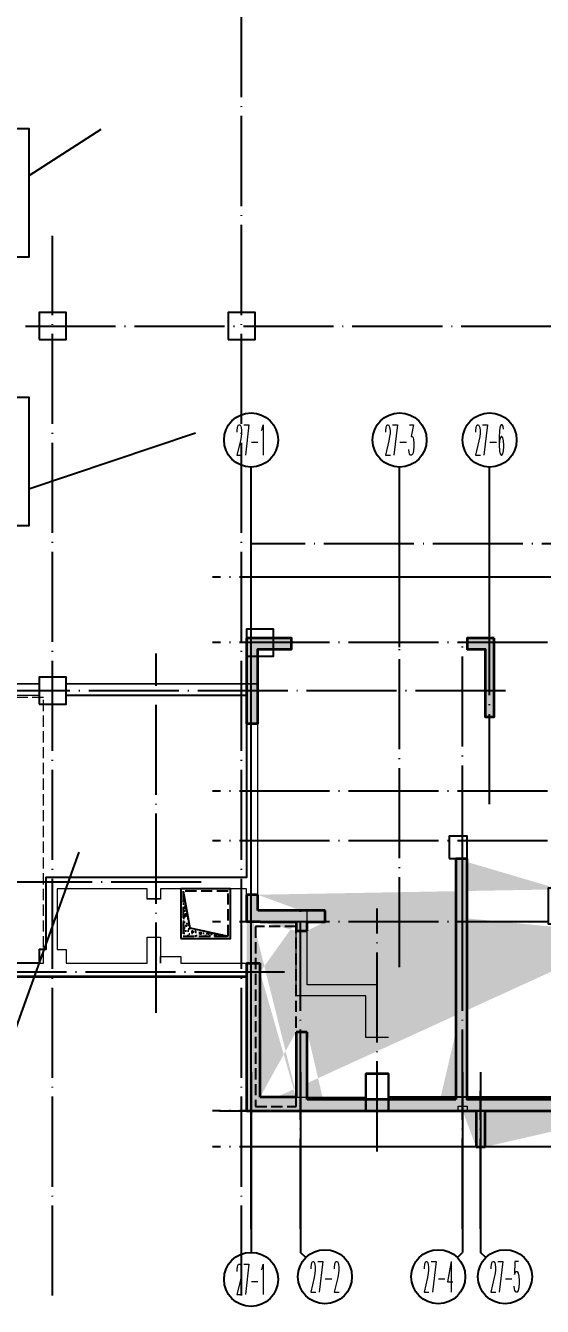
# Model space of a CAD drawing. Extents: x 115549 to 768939, y -502199 to 402497.
# Drawn here: x 383085 to 394565, y -422595 to -394149 of the extents above; entities that cross this region are included whole.
import ezdxf
from ezdxf.enums import TextEntityAlignment as Align

# ---------------------------------------------------------------- set-up
doc = ezdxf.new("R2010")
doc.units = 0
doc.header["$LTSCALE"] = 1000
doc.header["$MEASUREMENT"] = 0
for name, pattern in [('$0$DASH', [0.35, 0.25, -0.1]), ('__DASH', [0.35, 0.25, -0.1]), ('DASH', [0.35, 0.25, -0.1]), ('DOTE', [2.42, 2, -0.2, 0.02, -0.2])]:
    doc.linetypes.add(name, pattern=pattern)
for name, color, linetype in [('AXIS', 3, 'Continuous'), ('AXIS_TEXT', 7, 'Continuous'), ('COLUMN', 9, 'Continuous'), ('DOTE', 16, 'DOTE'), ('nuan', 6, 'Continuous'), ('人防集水坑', 6, 'Continuous'), ('填充', 8, 'Continuous')]:
    doc.layers.add(name, color=color, linetype=linetype)
for name, color, linetype, lineweight in [('renWALL', 8, 'Continuous', 9), ('WALL', 150, 'Continuous', 30), ('主楼剪力墙', 212, 'Continuous', 5), ('砼墙', 3, 'Continuous', 35), ('细线（U.B.）', 55, 'Continuous', 20)]:
    doc.layers.add(name, color=color, linetype=linetype, lineweight=lineweight)
doc.styles.add('_TCH_AXIS', font='COMPLEX', dxfattribs={"bigfont": 'GBCBIG'})
doc.styles.add('COMPLEX', font='COMPLEX')

# ---------------------------------------------------------------- blocks, each defined once
blk = doc.blocks.new('qiangzh3333')
at = {"layer": 'COLUMN', "color": 8}
for points in [[(503188001, 3697103396), (503188601, 3697103396), (503188601, 3697103996), (503188001, 3697103996)], [(503192201, 3697103396), (503192801, 3697103396), (503192801, 3697103996), (503192201, 3697103996)], [(503192611, 3697096367), (503193211, 3697096367), (503193211, 3697096967), (503192611, 3697096967)], [(503188001, 3697095296), (503188601, 3697095296), (503188601, 3697095896), (503188001, 3697095896)], [(503197111, 3697091867), (503197511, 3697091867), (503197511, 3697092367), (503197111, 3697092367)]]:
    blk.add_lwpolyline(points, close=True, dxfattribs=at)
for points in [[(503188601, 3697095496), (503190601, 3697095496), (503192611, 3697095496), (503192611, 3697091446), (503191051, 3697091446), (503190601, 3697091446), (503188151, 3697091446), (503188151, 3697089846), (503188001, 3697089846), (503188001, 3697089546), (503181111, 3697089546), (503181111, 3697091797), (503181111, 3697093047), (503181411, 3697093047), (503181411, 3697093297), (503181011, 3697093297), (503180301, 3697093297), (503180301, 3697095396)], [(503202211, 3697090767), (503201811, 3697090767), (503201811, 3697090667), (503199561, 3697090667), (503199561, 3697091212), (503199311, 3697091212), (503199311, 3697090417), (503201811, 3697090417), (503201811, 3697086567), (503197411, 3697086567), (503195761, 3697086567)]]:
    blk.add_lwpolyline(points, dxfattribs=at)
at = {"layer": 'renWALL', "color": 8}
for points in [[(503188001, 3697095746), (503183501, 3697095746), (503182901, 3697095746), (503182901, 3697095496), (503183351, 3697095496), (503183351, 3697093297), (503182911, 3697093297), (503182911, 3697093047), (503183601, 3697093047), (503183601, 3697095496), (503188001, 3697095496)], [(503195511, 3697088392), (503195511, 3697089067), (503193961, 3697089067), (503193961, 3697090717), (503192861, 3697090717), (503192861, 3697091346), (503192861, 3697095746), (503190601, 3697095746), (503188601, 3697095746)], [(503195761, 3697087892), (503195261, 3697087892), (503195261, 3697088817), (503193711, 3697088817), (503193711, 3697090467), (503192611, 3697090467), (503192611, 3697091196), (503191151, 3697091196), (503190701, 3697091196), (503190701, 3697091196), (503190701, 3697090971), (503190401, 3697090971), (503190401, 3697091196), (503188401, 3697091196), (503188401, 3697089846), (503188601, 3697089846), (503188601, 3697089546), (503190401, 3697089546), (503190401, 3697090121), (503190701, 3697090121), (503190701, 3697089546), (503190701, 3697089546), (503190701, 3697089696), (503191151, 3697089696), (503191151, 3697089546), (503192911, 3697089546), (503192911, 3697086567), (503195261, 3697086567)], [(503197311, 3697086267), (503197311, 3697086367), (503197511, 3697086367), (503197511, 3697086267)]]:
    blk.add_lwpolyline(points, dxfattribs=at)
at = {"layer": 'WALL', "color": 8}
for points in [[(503181011, 3697089246), (503188001, 3697089246), (503188001, 3697089246), (503188601, 3697089246), (503188601, 3697089246), (503190601, 3697089246), (503191051, 3697089246), (503192611, 3697089246), (503192611, 3697086267), (503195511, 3697086267), (503197411, 3697086267), (503201761, 3697086267), (503201761, 3697085367), (503208511, 3697085367), (503208511, 3697086217), (503209961, 3697086217), (503217811, 3697086217), (503220261, 3697086217), (503222211, 3697086217), (503233211, 3697086217), (503233211, 3697086517), (503222211, 3697086517), (503220511, 3697086517)], [(503195761, 3697086267), (503195761, 3697087092), (503195261, 3697087092), (503195261, 3697086267)]]:
    blk.add_lwpolyline(points, dxfattribs=at)
blk = doc.blocks.new('zhuloujlqtiangchong')
at = {"layer": '主楼剪力墙'}
h = blk.add_hatch(color=253, dxfattribs=at)
h.dxf.hatch_style = 1
h.paths.add_polyline_path([(813682, 572371), (813682, 570471), (813932, 570471), (813932, 572121), (814682, 572121), (814682, 572371)], flags=16)
h.paths.add_polyline_path([(826282, 566171), (826782, 566171), (826782, 566371), (826182, 566371), (825582, 566371), (825582, 566171), (826082, 566171), (826082, 564521), (826282, 564521)], flags=17)
h.paths.add_polyline_path([(822682, 567871), (822682, 568021), (824882, 568021), (824882, 568671), (824682, 568671), (824682, 568221), (822382, 568221), (822382, 567871), (822382, 567621), (822682, 567621)], flags=17)
h.paths.add_polyline_path([(822382, 573821), (822382, 572371), (821982, 572371), (821982, 572121), (822632, 572121), (822632, 573571), (823932, 573571), (824632, 573571), (824632, 571921), (824882, 571921), (824882, 573721), (824882, 574311), (827482, 574311), (827482, 573721), (827482, 571921), (827732, 571921), (827732, 573571), (828432, 573571), (829732, 573571), (829732, 572121), (830382, 572121), (830382, 572371), (829982, 572371), (829982, 573821), (828432, 573821), (827732, 573821), (827732, 574561), (824632, 574561), (824632, 573821), (823932, 573821)])
h.paths.add_polyline_path([(829982, 567871), (829982, 568221), (828382, 568221), (827682, 568221), (827682, 568521), (827482, 568521), (827482, 568021), (828382, 568021), (829682, 568021), (829682, 567871), (829682, 567621), (829982, 567621)], flags=17)
h.paths.add_polyline_path([(833382, 572121), (833782, 572121), (833782, 572371), (833182, 572371), (833182, 570621), (833382, 570621)], flags=17)
h.paths.add_polyline_path([(838482, 567771), (838482, 566171), (838682, 566171), (838682, 567771), (838882, 567771), (838882, 567971), (838582, 567971), (838282, 567971), (838282, 567771)], flags=17)
h.paths.add_polyline_path([(819182, 572371), (818582, 572371), (818582, 572121), (818982, 572121), (818982, 570621), (819182, 570621)], flags=16)
h.paths.add_polyline_path([(851082, 566171), (851582, 566171), (851582, 566371), (850982, 566371), (850382, 566371), (850382, 566171), (850882, 566171), (850882, 564521), (851082, 564521)], flags=17)
h.paths.add_polyline_path([(854782, 567871), (854782, 568221), (852482, 568221), (852482, 568671), (852282, 568671), (852282, 568021), (854482, 568021), (854482, 567871), (854482, 567621), (854782, 567621)], flags=17)
h.paths.add_polyline_path([(847182, 573821), (847182, 572371), (846782, 572371), (846782, 572121), (847432, 572121), (847432, 573571), (848732, 573571), (849432, 573571), (849432, 571921), (849682, 571921), (849682, 573721), (849682, 574361), (852282, 574361), (852282, 573721), (852282, 571921), (852532, 571921), (852532, 573571), (853232, 573571), (854532, 573571), (854532, 572121), (855182, 572121), (855182, 572371), (854782, 572371), (854782, 573821), (853232, 573821), (852532, 573821), (852532, 574611), (849432, 574611), (849432, 573821), (848732, 573821)])
h.paths.add_polyline_path([(847482, 567871), (847482, 568021), (848782, 568021), (849682, 568021), (849682, 568521), (849482, 568521), (849482, 568221), (848782, 568221), (847182, 568221), (847182, 567871), (847182, 567621), (847482, 567621)], flags=17)
h.paths.add_polyline_path([(843982, 572371), (843382, 572371), (843382, 572121), (843782, 572121), (843782, 570621), (843982, 570621)], flags=17)
h.paths.add_polyline_path([(858182, 572121), (858582, 572121), (858582, 572371), (857982, 572371), (857982, 570621), (858182, 570621)], flags=17)
h.paths.add_polyline_path([(823082, 562121), (823082, 566071)], flags=17)
edge = h.paths.add_edge_path()
edge.add_line((818582, 567471), (818332, 567471))
edge.add_line((823082, 566071), (822882, 566071))
edge.add_line((829482, 566071), (829282, 566071))
edge.add_line((834032, 567471), (833782, 567471))
edge.add_line((843382, 567471), (843132, 567471))
edge.add_line((847882, 566071), (847682, 566071))
edge.add_line((854082, 566071), (854282, 566071))
edge.add_line((858582, 567471), (858832, 567471))
edge.add_line((813932, 566671), (813682, 566671))
edge.add_line((813932, 566321), (813932, 566671))
edge.add_line((814882, 566321), (813932, 566321))
edge.add_line((815432, 566321), (814882, 566321))
edge.add_line((815432, 566071), (815432, 566321))
edge.add_line((815032, 566071), (815432, 566071))
edge.add_line((815032, 565871), (815032, 566071))
edge.add_line((814782, 565871), (815032, 565871))
edge.add_line((814782, 566071), (814782, 565871))
edge.add_line((813982, 566071), (814782, 566071))
edge.add_line((813982, 564951), (813982, 566071))
edge.add_line((813982, 562171), (813982, 564951))
edge.add_line((814782, 562171), (813982, 562171))
edge.add_line((814782, 563621), (814782, 562171))
edge.add_line((815032, 563621), (814782, 563621))
edge.add_line((815032, 562121), (815032, 563621))
edge.add_line((815382, 562121), (815032, 562121))
edge.add_line((817982, 562121), (815382, 562121))
edge.add_line((818332, 562121), (817982, 562121))
edge.add_line((818332, 563621), (818332, 562121))
edge.add_line((818332, 565821), (818332, 563621))
edge.add_line((818332, 566171), (818332, 565821))
edge.add_line((818332, 567471), (818332, 566171))
edge.add_line((862282, 561871), (863482, 561871))
edge.add_line((861782, 561871), (862282, 561871))
edge.add_line((859182, 561871), (861782, 561871))
edge.add_line((858682, 561871), (859182, 561871))
edge.add_line((858382, 561871), (858682, 561871))
edge.add_line((858382, 561071), (858382, 561871))
edge.add_line((858182, 561071), (858382, 561071))
edge.add_line((858182, 561871), (858182, 561071))
edge.add_line((854682, 561871), (858182, 561871))
edge.add_line((854182, 561871), (854682, 561871))
edge.add_line((850982, 561871), (854182, 561871))
edge.add_line((847782, 561871), (850982, 561871))
edge.add_line((847282, 561871), (847782, 561871))
edge.add_line((843782, 561871), (847282, 561871))
edge.add_line((843782, 561071), (843782, 561871))
edge.add_line((843582, 561071), (843782, 561071))
edge.add_line((843582, 561871), (843582, 561071))
edge.add_line((843282, 561871), (843582, 561871))
edge.add_line((842782, 561871), (843282, 561871))
edge.add_line((840182, 561871), (842782, 561871))
edge.add_line((839682, 561871), (840182, 561871))
edge.add_line((837482, 561871), (839682, 561871))
edge.add_line((836982, 561871), (837482, 561871))
edge.add_line((834382, 561871), (836982, 561871))
edge.add_line((833882, 561871), (834382, 561871))
edge.add_line((833582, 561871), (833882, 561871))
edge.add_line((833582, 561071), (833582, 561871))
edge.add_line((833382, 561071), (833582, 561071))
edge.add_line((833382, 561871), (833382, 561071))
edge.add_line((829882, 561871), (833382, 561871))
edge.add_line((829532, 561871), (829882, 561871))
edge.add_line((829532, 560971), (829532, 561871))
edge.add_line((822882, 560971), (829532, 560971))
edge.add_line((822882, 561871), (822882, 560971))
edge.add_line((822482, 561871), (822882, 561871))
edge.add_line((818982, 561871), (822482, 561871))
edge.add_line((818982, 561071), (818982, 561871))
edge.add_line((818782, 561071), (818982, 561071))
edge.add_line((818782, 561871), (818782, 561071))
edge.add_line((818482, 561871), (818782, 561871))
edge.add_line((817982, 561871), (818482, 561871))
edge.add_line((815382, 561871), (817982, 561871))
edge.add_line((814882, 561871), (815382, 561871))
edge.add_line((813682, 561871), (814882, 561871))
edge.add_line((813682, 566671), (813682, 561871))
edge.add_line((822882, 566071), (822882, 562121))
edge.add_line((822882, 562121), (822482, 562121))
edge.add_line((822482, 562121), (818882, 562121))
edge.add_line((818882, 562121), (818582, 562121))
edge.add_line((818582, 562121), (818582, 563621))
edge.add_line((818582, 563621), (818582, 565821))
edge.add_line((818582, 565821), (818582, 566171))
edge.add_line((818582, 566171), (818582, 567471))
edge.add_line((843132, 567471), (843132, 566171))
edge.add_line((843132, 566171), (843132, 565821))
edge.add_line((843132, 565821), (843132, 563621))
edge.add_line((843132, 563621), (843132, 562121))
edge.add_line((843132, 562121), (842782, 562121))
edge.add_line((842782, 562121), (840182, 562121))
edge.add_line((840182, 562121), (839782, 562121))
edge.add_line((839782, 562121), (839782, 563621))
edge.add_line((839782, 563621), (839582, 563621))
edge.add_line((839582, 563621), (839582, 562121))
edge.add_line((839582, 562121), (837582, 562121))
edge.add_line((837582, 562121), (837582, 563621))
edge.add_line((837582, 563621), (837382, 563621))
edge.add_line((837382, 563621), (837382, 562121))
edge.add_line((837382, 562121), (836982, 562121))
edge.add_line((836982, 562121), (834382, 562121))
edge.add_line((834382, 562121), (834032, 562121))
edge.add_line((834032, 562121), (834032, 563621))
edge.add_line((834032, 563621), (834032, 565821))
edge.add_line((834032, 565821), (834032, 566171))
edge.add_line((834032, 566171), (834032, 567471))
edge.add_line((858832, 566171), (858832, 567471))
edge.add_line((833782, 567471), (833782, 566171))
edge.add_line((833782, 566171), (833782, 565821))
edge.add_line((833782, 565821), (833782, 563621))
edge.add_line((833782, 563621), (833782, 562121))
edge.add_line((833782, 562121), (833482, 562121))
edge.add_line((833482, 562121), (829882, 562121))
edge.add_line((829882, 562121), (829482, 562121))
edge.add_line((829482, 562121), (829482, 566071))
edge.add_line((858832, 565821), (858832, 566171))
edge.add_line((858832, 563621), (858832, 565821))
edge.add_line((859182, 562121), (858832, 562121))
edge.add_line((858832, 562121), (858832, 563621))
edge.add_line((861782, 562121), (859182, 562121))
edge.add_line((862132, 563621), (862132, 562121))
edge.add_line((862132, 562121), (861782, 562121))
edge.add_line((862382, 563621), (862132, 563621))
edge.add_line((862382, 562171), (862382, 563621))
edge.add_line((863182, 562171), (862382, 562171))
edge.add_line((863182, 566071), (863182, 562171))
edge.add_line((862382, 566071), (863182, 566071))
edge.add_line((862382, 565871), (862382, 566071))
edge.add_line((862132, 565871), (862382, 565871))
edge.add_line((862132, 566071), (862132, 565871))
edge.add_line((861732, 566071), (862132, 566071))
edge.add_line((861732, 566321), (861732, 566071))
edge.add_line((862282, 566321), (861732, 566321))
edge.add_line((863232, 566321), (862282, 566321))
edge.add_line((863232, 566671), (863232, 566321))
edge.add_line((863232, 567871), (863232, 566671))
edge.add_line((863232, 568121), (863232, 567871))
edge.add_line((863482, 568121), (863232, 568121))
edge.add_line((863482, 568021), (863482, 568121))
edge.add_line((865982, 568021), (863482, 568021))
edge.add_line((865982, 572971), (865982, 568021))
edge.add_line((863482, 572971), (865982, 572971))
edge.add_line((863482, 572271), (863482, 572971))
edge.add_line((863482, 570471), (863482, 572271))
edge.add_line((863482, 569321), (863482, 570471))
edge.add_line((863232, 569321), (863482, 569321))
edge.add_line((863232, 570471), (863232, 569321))
edge.add_line((863232, 572121), (863232, 570471))
edge.add_line((862482, 572121), (863232, 572121))
edge.add_line((862482, 572371), (862482, 572121))
edge.add_line((863232, 572371), (862482, 572371))
edge.add_line((863232, 573221), (863232, 572371))
edge.add_line((866232, 573221), (863232, 573221))
edge.add_line((866232, 567771), (866232, 573221))
edge.add_line((863482, 567771), (866232, 567771))
edge.add_line((863482, 566671), (863482, 567771))
edge.add_line((863482, 566171), (863482, 566671))
edge.add_line((863482, 561871), (863482, 566171))
edge.add_line((858582, 567471), (858582, 566171))
edge.add_line((858582, 566171), (858582, 565821))
edge.add_line((858582, 565821), (858582, 563621))
edge.add_line((858582, 563621), (858582, 562121))
edge.add_line((858582, 562121), (858282, 562121))
edge.add_line((858282, 562121), (854682, 562121))
edge.add_line((854682, 562121), (854282, 562121))
edge.add_line((854282, 562121), (854282, 566071))
edge.add_line((854082, 566071), (854082, 562121))
edge.add_line((854082, 562121), (850982, 562121))
edge.add_line((850982, 562121), (847882, 562121))
edge.add_line((847882, 562121), (847882, 566071))
edge.add_line((847682, 566071), (847682, 562121))
edge.add_line((847682, 562121), (847282, 562121))
edge.add_line((847282, 562121), (843682, 562121))
edge.add_line((843682, 562121), (843382, 562121))
edge.add_line((843382, 562121), (843382, 563621))
edge.add_line((843382, 563621), (843382, 565821))
edge.add_line((843382, 565821), (843382, 566171))
edge.add_line((843382, 566171), (843382, 567471))
edge.add_line((837982, 572121), (838482, 572121))
edge.add_line((838482, 572121), (838482, 570471))
edge.add_line((838482, 570471), (838682, 570471))
edge.add_line((838682, 570471), (838682, 572121))
edge.add_line((838682, 572121), (839482, 572121))
edge.add_line((839482, 572121), (839482, 572371))
edge.add_line((839482, 572371), (838582, 572371))
edge.add_line((838582, 572371), (837982, 572371))
edge.add_line((829282, 566071), (829282, 561871))
h = blk.add_hatch(color=253, dxfattribs=at)
h.dxf.hatch_style = 1
h.paths.add_polyline_path([(813982, 566071), (813982, 566071), (814782, 566071), (814782, 565871), (815032, 565871), (815032, 566071), (815432, 566071), (815432, 566321), (813932, 566321), (813932, 566671), (813682, 566671), (813682, 566071)])
h.paths.add_polyline_path([(858582, 564221), (858832, 564221), (858832, 567471), (858582, 567471)])
h.paths.add_polyline_path([(833782, 565021), (834032, 565021), (834032, 567471), (833782, 567471)])
h.paths.add_polyline_path([(834032, 563821), (833782, 563821), (833782, 562121), (829482, 562121), (829482, 566071), (829282, 566071), (829282, 561871), (829282, 561871), (829282, 561871), (829282, 561221), (823132, 561221), (823132, 562121), (823082, 562121), (823082, 566071), (822882, 566071), (822882, 562121), (818582, 562121), (818582, 567471), (818332, 567471), (818332, 562121), (815032, 562121), (815032, 563621), (814782, 563621), (814782, 562171), (813982, 562171), (813982, 565151), (813682, 565151), (813682, 561871), (818782, 561871), (818782, 561071), (818982, 561071), (818982, 561871), (822882, 561871), (822882, 560971), (829532, 560971), (829532, 561871), (833382, 561871), (833382, 561071), (833582, 561071), (833582, 561871), (843582, 561871), (843582, 561071), (843782, 561071), (843782, 561871), (858182, 561871), (858182, 561071), (858382, 561071), (858382, 561871), (863482, 561871), (863482, 567771), (866232, 567771), (866232, 573221), (863232, 573221), (863232, 572371), (862482, 572371), (862482, 572121), (863232, 572121), (863232, 569321), (863482, 569321), (863482, 572971), (865982, 572971), (865982, 568021), (863482, 568021), (863482, 568121), (863232, 568121), (863232, 566321), (861732, 566321), (861732, 566071), (862132, 566071), (862132, 565871), (862382, 565871), (862382, 566071), (863182, 566071), (863182, 562171), (862382, 562171), (862382, 563621), (862132, 563621), (862132, 562121), (858832, 562121), (858832, 563521), (858582, 563521), (858582, 562121), (854282, 562121), (854282, 566071), (854082, 566071), (854082, 562121), (847882, 562121), (847882, 566071), (847682, 566071), (847682, 562121), (843382, 562121), (843382, 567471), (843132, 567471), (843132, 562121), (839782, 562121), (839782, 563621), (839582, 563621), (839582, 562121), (837582, 562121), (837582, 563621), (837382, 563621), (837382, 562121), (834032, 562121)])
at = {"layer": '主楼剪力墙', "color": 253}
for points in [[(813682, 565151), (813682, 561871), (814882, 561871), (815382, 561871), (817982, 561871), (818482, 561871), (818782, 561871), (818782, 561071), (818982, 561071), (818982, 561871), (822482, 561871)], [(822482, 562121), (818882, 562121), (818582, 562121), (818582, 563621), (818582, 565821), (818582, 566171), (818582, 567471), (818332, 567471), (818332, 566171), (818332, 565821), (818332, 563621), (818332, 562121), (817982, 562121), (815382, 562121), (815032, 562121), (815032, 563621), (814782, 563621), (814782, 562171), (813982, 562171), (813982, 564951), (813982, 565151)], [(814449, 566071), (814782, 566071), (814782, 565871), (815032, 565871), (815032, 566071), (815432, 566071), (815432, 566321), (814882, 566321), (813932, 566321), (813932, 566671), (813682, 566671), (813682, 566071)]]:
    blk.add_lwpolyline(points, dxfattribs=at)
blk = doc.blocks.new('asdfqwer')
at = {"ltscale": 10}
h = blk.add_hatch(dxfattribs=at)
h.set_pattern_fill('AR-SAND', color=6, scale=50, style=0)
h.set_pattern_definition([(37.5, (0, 0), (-4.000078, 122.35331), [0, -96.52, 0, -107.95, 0, -103.1875]), (7.5, (0, 0), (112.38082, 179.206275), [0, -52.07, 0, -86.995, 0, -33.3375]), (327.5, (-78.1, 0), (197.748093, 0.359296), [0, -31.75, 0, -114.3, 0, -149.225]), (317.5, (-78.1, 0), (190.889113, 55.73233), [0, -15.875, 0, -74.93, 0, -85.725])])
h.paths.add_polyline_path([(477311, 229084), (476311, 229084), (476311, 228084), (476458, 228897)])
at = {"color": 6}
for p, q in [((476458, 228897), (477311, 229084)), ((476311, 228084), (476458, 228897))]:
    blk.add_line(p, q, dxfattribs=at)
blk.add_lwpolyline([(476261, 229134), (477361, 229134), (477361, 228034), (476261, 228034)], close=True, dxfattribs=at)
at = {"color": 6, "linetype": 'DASH'}
blk.add_lwpolyline([(476311, 229084), (477311, 229084), (477311, 228084), (476311, 228084)], close=True, dxfattribs=at)
blk = doc.blocks.new('_AXISO')
blk.add_circle((0, 0), 0.5)
at = {"layer": 'AXIS_TEXT', "style": 'COMPLEX', "width": 1.041667}
blk.add_attdef('A', text='', height=0.56, dxfattribs=at).set_placement((-0.25, -0.28), (0.25, -0.28), align=Align.FIT)
blk = doc.blocks.new('27-1')
at = {"layer": 'AXIS'}
for p, q in [((2250907, -972078), (2250907, -976078)), ((2252007, -972078), (2252007, -976078)), ((2255607, -972078), (2255607, -976078)), ((2256007, -972078), (2256007, -976078)), ((2250907, -974540), (2250907, -976078)), ((2252007, -974540), (2252007, -976078)), ((2252007, -974540), (2252007, -976078)), ((2255607, -974540), (2255607, -976078)), ((2255607, -974540), (2255607, -976078)), ((2256007, -974540), (2256007, -976078)), ((2252124, -976195), (2252007, -976078)), ((2255490, -976195), (2255607, -976078)), ((2255490, -976195), (2255607, -976078)), ((2256124, -976195), (2256007, -976078)), ((2256124, -976195), (2256007, -976078))]:
    blk.add_line(p, q, dxfattribs=at)
ref = blk.add_blockref('_AXISO', (2250907, -976678), dxfattribs=dict(at, xscale=1200, yscale=1200, zscale=1200))
ref.add_attrib('A', '27-1', dxfattribs={"layer": 'AXIS_TEXT', "height": 678.8, "style": '_TCH_AXIS', "width": 0.28}).set_placement((2250568, -977017), (2251247, -977017), align=Align.FIT)
ref = blk.add_blockref('_AXISO', (2252549, -976619), dxfattribs=dict(at, xscale=1200, yscale=1200, zscale=1200))
ref.add_attrib('A', '27-2', dxfattribs={"layer": 'AXIS_TEXT', "height": 678.8, "style": '_TCH_AXIS', "width": 0.2625}).set_placement((2252209, -976959), (2252888, -976959), align=Align.FIT)
ref = blk.add_blockref('_AXISO', (2255066, -976619), dxfattribs=dict(at, xscale=1200, yscale=1200, zscale=1200))
ref.add_attrib('A', '27-4', dxfattribs={"layer": 'AXIS_TEXT', "height": 678.8, "style": '_TCH_AXIS', "width": 0.256098}).set_placement((2254726, -976959), (2255405, -976959), align=Align.FIT)
ref = blk.add_blockref('_AXISO', (2256549, -976619), dxfattribs=dict(at, xscale=1200, yscale=1200, zscale=1200))
ref.add_attrib('A', '27-5', dxfattribs={"layer": 'AXIS_TEXT', "height": 678.8, "style": '_TCH_AXIS', "width": 0.2625}).set_placement((2256209, -976959), (2256888, -976959), align=Align.FIT)
blk = doc.blocks.new('gangjinhunningtuqiang')
at = {"layer": '砼墙', "color": 8}
for p, q in [((818332, 567471), (818332, 566171)), ((818582, 567471), (818332, 567471)), ((813682, 566671), (813682, 566071)), ((813932, 566671), (813682, 566671)), ((813932, 566321), (813932, 566671)), ((813982, 566071), (813682, 566071)), ((814882, 566321), (813932, 566321)), ((813982, 566071), (814782, 566071)), ((814782, 566071), (814782, 565871)), ((815432, 566321), (814882, 566321)), ((815032, 565871), (815032, 566071)), ((815032, 566071), (815432, 566071)), ((815432, 566071), (815432, 566321)), ((818332, 566171), (818332, 565821)), ((814782, 565871), (815032, 565871)), ((818332, 565821), (818332, 563621)), ((813682, 565151), (813982, 565151)), ((813682, 565151), (813682, 561871)), ((813982, 564951), (813982, 565151)), ((813982, 562171), (813982, 564951)), ((815032, 563621), (814782, 563621)), ((814782, 563621), (814782, 562171)), ((815032, 562121), (815032, 563621)), ((818332, 563621), (818332, 562121)), ((814782, 562171), (813982, 562171)), ((815382, 562121), (815032, 562121)), ((817982, 562121), (815382, 562121)), ((818332, 562121), (817982, 562121)), ((813682, 561871), (814882, 561871)), ((814882, 561871), (815382, 561871)), ((815382, 561871), (817982, 561871)), ((817982, 561871), (818482, 561871)), ((818482, 561871), (818782, 561871)), ((818782, 561871), (818782, 561071)), ((818982, 561071), (818982, 561871)), ((818982, 561871), (822482, 561871)), ((818782, 561071), (818982, 561071))]:
    blk.add_line(p, q, dxfattribs=at)
for points in [[(813682, 572371), (813682, 570471), (813932, 570471), (813932, 572121), (814682, 572121), (814682, 572371)], [(819182, 572371), (818582, 572371), (818582, 572121), (818982, 572121), (818982, 570621), (819182, 570621)]]:
    blk.add_lwpolyline(points, close=True, dxfattribs=at)
blk.add_lwpolyline([(822882, 566071), (822882, 562121), (822482, 562121), (818882, 562121), (818582, 562121), (818582, 563621), (818582, 565821), (818582, 566171), (818582, 567471)], dxfattribs=at)
blk = doc.blocks.new('saegaaa')
at = {"layer": '填充', "const_width": 30}
for points in [[(504096814, 3696393303), (504096514, 3696393303)], [(504096664, 3696393453), (504096664, 3696393153)], [(504096814, 3696391903), (504096514, 3696391903)], [(504096664, 3696392053), (504096664, 3696391753)]]:
    blk.add_lwpolyline(points, dxfattribs=at)
at = {"layer": '细线（U.B.）'}
for p, q in [((504096114, 3696393853), (504097214, 3696392853)), ((504097214, 3696393853), (504096114, 3696392853)), ((504096114, 3696392853), (504097214, 3696392853)), ((504096464, 3696392853), (504096464, 3696391153)), ((504096864, 3696392853), (504096864, 3696391153))]:
    blk.add_line(p, q, dxfattribs=at)
at = {"layer": '细线（U.B.）', "color": 6, "linetype": '$0$DASH'}
blk.add_lwpolyline([(504094814, 3696395353), (504094814, 3696389453), (504098914, 3696389453), (504098914, 3696395353)], close=True, dxfattribs=at)
at = {"layer": '细线（U.B.）'}
blk.add_lwpolyline([(504097214, 3696393853), (504097214, 3696391153), (504096114, 3696391153), (504096114, 3696393853)], close=True, dxfattribs=at)
blk = doc.blocks.new('saaaa')
at = {"layer": 'COLUMN', "color": 8}
for p, q in [((504856290, 3696164793), (504855690, 3696164793)), ((504855690, 3696164793), (504855690, 3696164193)), ((504856290, 3696164193), (504856290, 3696164793)), ((504860490, 3696164793), (504859890, 3696164793)), ((504859890, 3696164793), (504859890, 3696164193)), ((504860490, 3696164193), (504860490, 3696164793)), ((504855690, 3696164193), (504856290, 3696164193)), ((504859890, 3696164193), (504860490, 3696164193)), ((504860900, 3696157764), (504860300, 3696157764)), ((504860300, 3696157764), (504860300, 3696157164)), ((504860900, 3696157164), (504860900, 3696157764)), ((504860300, 3696157164), (504860900, 3696157164)), ((504856290, 3696156693), (504855690, 3696156693)), ((504855690, 3696156693), (504855690, 3696156093)), ((504856290, 3696156093), (504856290, 3696156693)), ((504856290, 3696156293), (504858290, 3696156293)), ((504858290, 3696156293), (504860300, 3696156293)), ((504860300, 3696156293), (504860300, 3696152244)), ((504855690, 3696156093), (504856290, 3696156093)), ((504865200, 3696153164), (504864800, 3696153164)), ((504864800, 3696153164), (504864800, 3696152664)), ((504865200, 3696152664), (504865200, 3696153164)), ((504864800, 3696152664), (504865200, 3696152664)), ((504858290, 3696152244), (504855840, 3696152244)), ((504855840, 3696152244), (504855840, 3696150643)), ((504858740, 3696152244), (504858290, 3696152244)), ((504860300, 3696152244), (504858740, 3696152244)), ((504855840, 3696150643), (504855690, 3696150643)), ((504855690, 3696150643), (504855690, 3696150344)), ((504855690, 3696150344), (504848800, 3696150344)), ((504865100, 3696147364), (504863450, 3696147364)), ((504869500, 3696147364), (504865100, 3696147364))]:
    blk.add_line(p, q, dxfattribs=at)
at = {"layer": 'renWALL', "color": 8}
for p, q in [((504855690, 3696156543), (504851190, 3696156543)), ((504851290, 3696156293), (504855690, 3696156293)), ((504858290, 3696156543), (504856290, 3696156543)), ((504860550, 3696156543), (504858290, 3696156543)), ((504860550, 3696152144), (504860550, 3696156543)), ((504860550, 3696151514), (504860550, 3696152144)), ((504858090, 3696151994), (504856090, 3696151994)), ((504856090, 3696151994), (504856090, 3696150643)), ((504858090, 3696151769), (504858090, 3696151994)), ((504858390, 3696151769), (504858090, 3696151769)), ((504858840, 3696151994), (504858390, 3696151994)), ((504858390, 3696151994), (504858390, 3696151994)), ((504858390, 3696151994), (504858390, 3696151769)), ((504860300, 3696151994), (504858840, 3696151994)), ((504860300, 3696151264), (504860300, 3696151994)), ((504861650, 3696151514), (504860550, 3696151514)), ((504861650, 3696149864), (504861650, 3696151514)), ((504861400, 3696151264), (504860300, 3696151264)), ((504861400, 3696149614), (504861400, 3696151264)), ((504858090, 3696150344), (504858090, 3696150919)), ((504858090, 3696150919), (504858390, 3696150919)), ((504858390, 3696150919), (504858390, 3696150344)), ((504856090, 3696150643), (504856290, 3696150643)), ((504856290, 3696150643), (504856290, 3696150344)), ((504856290, 3696150344), (504858090, 3696150344)), ((504858390, 3696150344), (504858390, 3696150494)), ((504858390, 3696150494), (504858840, 3696150494)), ((504858390, 3696150344), (504858390, 3696150344)), ((504858840, 3696150494), (504858840, 3696150344)), ((504858840, 3696150344), (504860600, 3696150344)), ((504860600, 3696150344), (504860600, 3696147364)), ((504863200, 3696149864), (504861650, 3696149864)), ((504863200, 3696149189), (504863200, 3696149864)), ((504862950, 3696149614), (504861400, 3696149614)), ((504862950, 3696148689), (504862950, 3696149614)), ((504863450, 3696148689), (504862950, 3696148689)), ((504860600, 3696147364), (504862950, 3696147364)), ((504865000, 3696147064), (504865000, 3696147164)), ((504865000, 3696147164), (504865200, 3696147164)), ((504865200, 3696147164), (504865200, 3696147064))]:
    blk.add_line(p, q, dxfattribs=at)
at = {"layer": 'WALL', "color": 8}
for p, q in [((504848700, 3696150043), (504855690, 3696150043)), ((504855690, 3696150043), (504855690, 3696150043)), ((504855690, 3696150043), (504856290, 3696150043)), ((504856290, 3696150043), (504856290, 3696150043)), ((504856290, 3696150043), (504858290, 3696150043)), ((504858290, 3696150043), (504858740, 3696150043)), ((504858740, 3696150043), (504860300, 3696150043)), ((504860300, 3696150043), (504860300, 3696147063)), ((504863450, 3696147888), (504862950, 3696147888)), ((504862950, 3696147888), (504862950, 3696147063)), ((504863450, 3696147063), (504863450, 3696147888)), ((504860300, 3696147063), (504863200, 3696147063)), ((504863200, 3696147063), (504865100, 3696147063)), ((504865100, 3696147063), (504869450, 3696147063))]:
    blk.add_line(p, q, dxfattribs=at)
blk = doc.blocks.new('27-6')
at = {"layer": 'DOTE', "color": 8}
for p, q in [((2250907, -970784), (2250907, -954464)), ((2254207, -964975), (2254207, -954464)), ((2256207, -961355), (2256207, -954464)), ((2301052, -956317), (2250048, -956317)), ((2301052, -957767), (2250048, -957767)), ((2301052, -961067), (2250048, -961067)), ((2255607, -970784), (2255607, -961835)), ((2301052, -962167), (2250048, -962167)), ((2252007, -970784), (2252007, -963682)), ((2301052, -963967), (2250048, -963967)), ((2256007, -970784), (2256007, -967721)), ((2301052, -968167), (2250048, -968167)), ((2301052, -968967), (2250048, -968967))]:
    blk.add_line(p, q, dxfattribs=at)
blk = doc.blocks.new('27-11')
at = {"layer": 'AXIS'}
for p, q in [((734358, 551533), (734358, 555533)), ((734358, 551733), (734358, 555533)), ((737658, 551533), (737658, 555533)), ((737658, 551733), (737658, 555533)), ((739658, 551533), (739658, 555533)), ((739658, 551733), (739658, 555533))]:
    blk.add_line(p, q, dxfattribs=at)
ref = blk.add_blockref('_AXISO', (734358, 556133), dxfattribs=dict(at, xscale=1200, yscale=1200, zscale=1200))
ref.add_attrib('A', '27-1', dxfattribs={"layer": 'AXIS_TEXT', "height": 678.8, "style": '_TCH_AXIS', "width": 0.28}).set_placement((734019, 555793), (734697, 555793), align=Align.FIT)
ref = blk.add_blockref('_AXISO', (737658, 556133), dxfattribs=dict(at, xscale=1200, yscale=1200, zscale=1200))
ref.add_attrib('A', '27-3', dxfattribs={"layer": 'AXIS_TEXT', "height": 678.8, "style": '_TCH_AXIS', "width": 0.2625}).set_placement((737319, 555793), (737997, 555793), align=Align.FIT)
ref = blk.add_blockref('_AXISO', (739658, 556133), dxfattribs=dict(at, xscale=1200, yscale=1200, zscale=1200))
ref.add_attrib('A', '27-6', dxfattribs={"layer": 'AXIS_TEXT', "height": 678.8, "style": '_TCH_AXIS', "width": 0.2625}).set_placement((739319, 555793), (739997, 555793), align=Align.FIT)

msp = doc.modelspace()

# ---------------------------------------------------------------- linework, layer by layer
for p, q in [((384758.3, -396459), (383158.3, -397488)), ((386858.3, -403199.5), (383158.3, -404447)), ((382353.1, -417848.3), (384275.8, -412503.1))]:
    msp.add_line(p, q)
at = {"color": 0}
for points in [[(377039.9, -396435.3), (383158.3, -396435.3), (383158.3, -399291.8), (377039.9, -399291.8)], [(377039.9, -402400.9), (383158.3, -402400.9), (383158.3, -405257.4), (377039.9, -405257.4)]]:
    msp.add_lwpolyline(points, close=True, dxfattribs=at)
at = {"layer": 'AXIS', "color": 8}
for p, q in [((388093.2, -405661.5), (388093.2, -404161.5)), ((388093.2, -419051.5), (388093.2, -420551.5))]:
    msp.add_line(p, q, dxfattribs=at)
at = {"layer": 'DOTE', "color": 1}
for p, q in [((387883.3, -422356.5), (387883.3, -308021.8)), ((383683.3, -422356.5), (383683.3, -398821.8)), ((225783.3, -400821.8), (681174.4, -400821.8)), ((388093.2, -419051.5), (388093.2, -405661.5)), ((437693.2, -405661.5), (388093.2, -405661.5)), ((437693.2, -406401.5), (388093.2, -406401.5)), ((393747.5, -408921.8), (225783.3, -408921.8)), ((388833.4, -415171.7), (281483.3, -415171.7)), ((387395.2, -418251.5), (452683.3, -418251.5)), ((437693.2, -419051.5), (388093.2, -419051.5))]:
    msp.add_line(p, q, dxfattribs=at)
at = {"layer": 'DOTE'}
for p, q in [((385983.3, -416071.6), (385983.3, -408090.8)), ((392793.2, -415001.5), (392793.2, -407921.8)), ((386983.3, -413171.6), (382683.3, -413171.6)), ((390893.2, -419151.5), (390893.2, -413759.1))]:
    msp.add_line(p, q, dxfattribs=at)
at = {"layer": 'nuan', "linetype": '__DASH'}
msp.add_lwpolyline([(389093.2, -414156.5), (388193.2, -414156.5), (388193.2, -418156.5), (389093.2, -418156.5)], close=True, dxfattribs=at)

# ---------------------------------------------------------------- block references
for name, p in [('saaaa', (-504472306.5, -3696565314.4)), ('27-11', (-346264.8, -959485.5)), ('27-6', (-1862814, 549915.1)), ('saegaaa', (-503715431.2, -3696804424.9)), ('27-1', (-1862814, 554683.1))]:
    msp.add_blockref(name, p)
at = {"layer": 'renWALL', "color": 8}
msp.add_blockref('qiangzh3333', (-502804617.7, -3697504518), dxfattribs=at)
at = {"layer": '人防集水坑', "linetype": 'Continuous', "xscale": -1, "rotation": 180}
msp.add_blockref('asdfqwer', (-89727.9, -185287.9), dxfattribs=at)
at = {"layer": '砼墙', "color": 3}
msp.add_blockref('zhuloujlqtiangchong', (-425688.9, -980122.8), dxfattribs=at)
at = {"layer": '砼墙'}
msp.add_blockref('gangjinhunningtuqiang', (-425688.9, -980122.8), dxfattribs=at)

doc.saveas('drawing.dxf')
